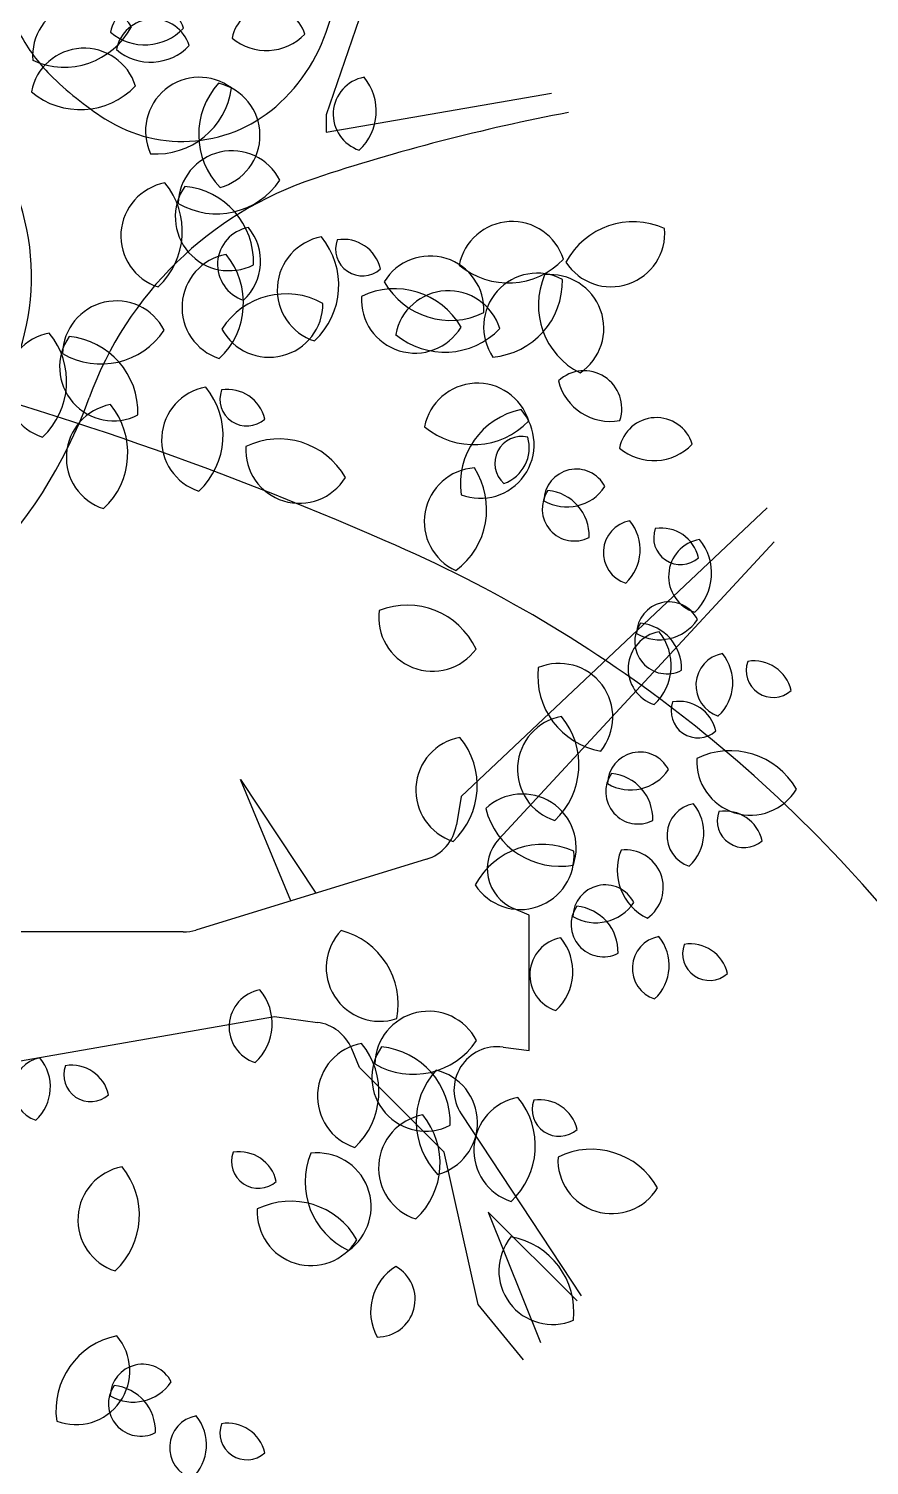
# Model space of a CAD drawing. Header units: millimetres. Extents: x -343543 to 400519, y -115663 to 104219.
# Drawn here: x -314054 to -313495, y 588 to 1543 of the extents above; entities that cross this region are included whole.
import ezdxf

# ---------------------------------------------------------------- set-up
doc = ezdxf.new("R2010")
doc.units = ezdxf.units.MM
doc.layers.get('0').update_dxf_attribs({"color": 231, "lineweight": 0})
doc.layers.add('A-PATT', color=252, linetype='Continuous', lineweight=9)
doc.layers.add('A-SYMBOLS', color=10, linetype='Continuous', lineweight=13)
doc.layers.add('XREF MAT BANG NOI THAT$0$FF-Plants', color=8, linetype='Continuous')
doc.layers.add('XREF MAT BANG TUONG XAY$0$A-PATT', color=8, linetype='Continuous')

# ---------------------------------------------------------------- blocks, each defined once
blk = doc.blocks.new('XREF MAT BANG NOI THAT$0$YLD.Studio-01-168')
at = {"layer": 'XREF MAT BANG NOI THAT$0$FF-Plants', "color": 8}
for p, q in [((-226.12, 198.71), (-165.48, 241.01)), ((-165.48, 241.01), (-70.43, 184.4)), ((-160.04, 202.58), (-201.33, 177.95)), ((-109, 171.32), (-160.04, 202.58)), ((17.68, 202.2), (-12.71, 156.23)), ((52.32, 203.66), (17.68, 202.2)), ((71.25, 181.17), (52.32, 203.66)), ((-243.95, 173.12), (-226.12, 198.71)), ((-70.43, 184.4), (-109, 171.32)), ((-70.43, 184.4), (-32.85, 177.89)), ((136.88, 184.03), (74.55, 165.62)), ((173.35, 167.68), (136.88, 184.03)), ((-212.25, 131.19), (-243.95, 173.12)), ((-201.33, 177.95), (-212.04, 145.41)), ((-32.85, 177.89), (-10.67, 159.54)), ((61.72, 143.71), (71.25, 181.17)), ((-84.62, 142.35), (-109, 171.32)), ((74.55, 165.62), (40.57, 154.46)), ((214.52, 108.65), (173.35, 167.68)), ((40.57, 154.46), (-94.48, 114.58)), ((-10.67, 159.54), (-23.37, 150.34)), ((-12.71, 156.23), (-11.53, 144.08)), ((-212.04, 145.41), (-132.65, 121.39)), ((-23.37, 150.34), (-32.98, 139.89)), ((-11.53, 144.08), (10.93, 129.37)), ((133.75, 152.6), (32.67, 123.88)), ((34.74, 128.95), (61.72, 143.71)), ((199.36, 106.43), (133.75, 152.6)), ((-226.09, 135.61), (-294.04, 113.29)), ((-156.23, 113.3), (-226.09, 135.61)), ((-132.65, 121.39), (-84.62, 142.35)), ((-32.98, 139.89), (-45.99, 128.93)), ((10.93, 129.37), (34.74, 128.95)), ((32.67, 123.88), (-92.26, 99.42)), ((-294.04, 113.29), (-330.04, 63.11)), ((-190.47, 114.49), (-284.82, 82.11)), ((-92.26, 99.42), (-190.47, 114.49)), ((-190.47, 114.49), (-190.47, 114.49)), ((-94.48, 114.58), (-156.23, 113.3)), ((213.03, 44.92), (199.36, 106.43)), ((220.61, 46.03), (214.52, 108.65)), ((-284.82, 82.11), (-300.1, -3.76)), ((-330.04, 63.11), (-334.6, 9.78)), ((243.87, -64.58), (213.03, 44.92)), ((262.04, -25.35), (220.61, 46.03)), ((-334.6, 9.78), (-300.42, -33.24)), ((-345.58, -10.41), (-329.83, 8.93)), ((-300.1, -3.76), (-259.58, -56.69)), ((-358.83, -57.27), (-345.58, -10.41)), ((266.76, -68.03), (262.04, -25.35)), ((-303.23, -35.2), (-336.36, -41.59)), ((-300.42, -33.24), (-244.08, -102.45)), ((-336.36, -41.59), (-339.49, -73.02)), ((-372.09, -104.12), (-358.83, -57.27)), ((-259.58, -56.69), (-161.62, -117.9)), ((175.65, -153.21), (243.87, -64.58)), ((-339.49, -73.02), (-301.65, -109.31)), ((247.56, -148.28), (266.76, -68.03)), ((-331.77, -167.92), (-372.09, -104.12)), ((-244.08, -102.45), (-167.82, -138.95)), ((-301.65, -109.31), (-234.34, -145.94)), ((-161.62, -117.9), (23.07, -117.48)), ((23.07, -117.48), (175.65, -153.21)), ((-167.82, -138.95), (-46.29, -140.13)), ((-46.29, -140.13), (23.01, -159.31)), ((-234.34, -145.94), (-154.95, -169.95)), ((176.47, -202.04), (247.56, -148.28)), ((253.12, -186.19), (246.01, -149.45)), ((23.01, -159.31), (127.89, -186.52)), ((-290, -209.83), (-331.77, -167.92)), ((-154.95, -169.95), (-11.05, -232.55)), ((127.89, -186.52), (176.47, -202.04)), ((246.06, -212), (253.12, -186.19)), ((-217.6, -217.83), (-290, -209.83)), ((-121.35, -230.09), (-217.6, -217.83)), ((201.02, -270.84), (246.06, -212)), ((8.55, -260.66), (-121.35, -230.09)), ((-11.05, -232.55), (139.8, -296.83)), ((131.2, -300.48), (8.55, -260.66)), ((131.2, -300.48), (201.02, -270.84))]:
    blk.add_line(p, q, dxfattribs=at)
blk = doc.blocks.new('XREF MAT BANG NOI THAT$0$YLD.Studio-04-229')
at = {"layer": 'XREF MAT BANG NOI THAT$0$FF-Plants', "color": 8}
for p, q in [((377.94, 518.09), (339.77, 406.86)), ((339.77, 395.34), (489.44, 421.34)), ((339.77, 406.86), (339.77, 395.34)), ((632.71, 145.56), (429.42, -46.25)), ((454.43, -74.64), (637.39, 122.96)), ((316.14, -115.72), (282.87, -34.99)), ((282.87, -34.99), (332.73, -110.63)), ((429.42, -46.25), (426.26, -65.22)), ((406.31, -88.01), (253.18, -135.08)), ((474.52, -125.09), (464.23, -120.68)), ((474.52, -215.19), (474.52, -125.09)), ((244.72, -136.35), (43.06, -136.35)), ((46.12, -237.71), (305.41, -192.66)), ((305.41, -192.66), (333.83, -196.45)), ((361.78, -226.45), (356.66, -214.02)), ((457.25, -212.89), (474.52, -215.19)), ((418.15, -282.76), (361.78, -226.45)), ((429.4, -257.29), (509.17, -378.29)), ((440.7, -384.13), (418.15, -282.76)), ((447.38, -322.65), (506.42, -381.63)), ((447.38, -322.65), (482.05, -409.24)), ((470.82, -420.9), (440.7, -384.13))]:
    blk.add_line(p, q, dxfattribs=at)
for centre, radius, start, end in [((224.69, 507.24), 99.95, 108.17121, 207.8384), ((227.99, 501.4), 118.55, 313.23607, 20.09777), ((180.32, 446.08), 35.72, 32.91056, 184.75006), ((220.96, 457.03), 25, 17.25695, 169.09645), ((301.67, 453.19), 25, 17.25695, 169.09645), ((224.8, 445.51), 25, 17.25695, 169.09645), ((235.54, 512.97), 112.22, 207.8384, 225.02827), ((165.62, 489.19), 50.58, 245.6042, 332.05642), ((219.19, 488.87), 35.41, 229.95059, 316.40281), ((299.9, 485.03), 35.41, 229.95059, 316.40281), ((178.83, 415.46), 35.72, 17.25695, 169.09645), ((223.04, 477.35), 35.41, 229.95059, 316.40281), ((310.52, 588.03), 218.31, 225.02827, 237.33008), ((255.37, 396.12), 35.72, 53.25695, 205.09645), ((369.37, 407.23), 25, 100.31582, 252.15532), ((337.56, 409.32), 35.41, 313.00946, 39.46168), ((176.3, 460.94), 50.58, 229.95059, 316.40281), ((226.6, 431.43), 50.58, 265.95059, 352.40281), ((305.54, 393.81), 50.58, 137.6042, 224.05642), ((259.99, 393.15), 35.72, 284.91056, 76.75006), ((244.03, 484.34), 95.13, 237.33008, 313.23607), ((742.55, -869.91), 1300.98, 100.70873, 108.39164), ((277.12, 347.28), 35.72, 27.03063, 178.87013), ((407.8, 136.89), 239.99, 108.39164, 160.0637), ((266.91, 391.67), 50.58, 239.72427, 326.17649), ((238.97, 326.46), 35.72, 100.31582, 252.15532), ((193.52, 329.45), 50.58, 313.00946, 39.46168), ((275.13, 339), 35.72, 145.28757, 297.12707), ((240.87, 309), 50.58, 357.98121, 84.43343), ((-16.29, 299.29), 160.16, 310.7871, 17.68529), ((463.23, 300.27), 35.72, 17.25695, 169.09645), ((543.73, 285.18), 50.58, 65.6042, 152.05642), ((292.51, 307.4), 25, 100.31582, 252.15532), ((260.69, 309.49), 35.41, 313.00946, 39.46168), ((342.9, 290.57), 35.72, 100.31582, 252.15532), ((297.45, 293.56), 50.58, 313.00946, 39.46168), ((529.03, 328.29), 35.72, 212.91056, 4.75006), ((363.83, 317.71), 17.86, 160.03477, 311.87427), ((351.08, 298.84), 25.29, 12.72841, 99.18063), ((279.6, 278.92), 35.72, 100.31582, 252.15532), ((234.15, 281.91), 50.58, 313.00946, 39.46168), ((408.82, 277.3), 35.72, 356.91056, 148.75006), ((460.71, 345.75), 50.58, 229.95059, 316.40281), ((480.05, 265.89), 35.72, 62.2287, 214.0682), ((446.13, 296.28), 50.58, 274.92234, 1.37456), ((531.34, 280.41), 50.58, 156.66541, 243.11762), ((488.51, 264.92), 35.72, 303.97177, 95.81126), ((313.04, 237.28), 50.58, 61.00946, 147.46168), ((385.34, 240.68), 50.58, 29.6042, 116.05642), ((422.27, 320.82), 50.58, 209.6042, 296.05642), ((420.96, 254.2), 35.72, 17.25695, 169.09645), ((200.26, 247.45), 35.72, 27.03063, 178.87013), ((301.84, 281.43), 35.72, 208.31582, 0.15532), ((398.78, 284.2), 35.72, 176.91056, 328.75006), ((162.1, 226.63), 35.72, 100.31582, 252.15532), ((116.65, 229.62), 50.58, 313.00946, 39.46168), ((198.27, 239.17), 35.72, 145.28757, 297.12707), ((190.05, 291.84), 50.58, 239.72427, 326.17649), ((164, 209.17), 50.58, 357.98121, 84.43343), ((418.43, 299.68), 50.58, 229.95059, 316.40281), ((511.17, 211.73), 25, 341.25695, 133.09645), ((528.46, 238.52), 35.41, 193.95059, 280.40281), ((266.03, 190.75), 35.72, 100.31582, 252.15532), ((220.59, 193.74), 50.58, 313.00946, 39.46168), ((286.97, 217.89), 17.86, 160.03477, 311.87427), ((274.22, 199.02), 25.29, 12.72841, 99.18063), ((440.17, 192.77), 35.72, 17.25695, 169.09645), ((-118.21, 327.68), 319.55, 289.83674, 340.0637), ((202.73, 179.09), 35.72, 100.31582, 252.15532), ((157.28, 182.09), 50.58, 313.00946, 39.46168), ((479.4, 161.41), 50.58, 101.6042, 188.05642), ((442.17, 187.65), 35.72, 248.91056, 40.75006), ((437.65, 238.24), 50.58, 229.95059, 316.40281), ((559.17, 180.59), 25, 17.25695, 169.09645), ((308.47, 140.85), 50.58, 29.6042, 116.05642), ((469.64, 175.27), 17.86, 76.9759, 228.8154), ((449.37, 185.64), 25.29, 289.66954, 16.12176), ((321.92, 184.37), 35.72, 176.91056, 328.75006), ((557.4, 212.42), 35.41, 229.95059, 316.40281), ((440.6, 136.52), 35.72, 93.85169, 245.69119), ((395.77, 144.61), 50.58, 306.54533, 32.99755), ((505.87, 149.95), 21.43, 27.03063, 178.87013), ((504.68, 144.99), 21.43, 145.28757, 297.12707), ((499.75, 176.59), 30.35, 239.72427, 326.17649), ((484.12, 126.98), 30.35, 357.98121, 84.43343), ((545.34, 115.93), 21.43, 100.31582, 252.15532), ((518.07, 117.73), 30.35, 313.00946, 39.46168), ((575.22, 125.74), 17.86, 160.03477, 311.87427), ((562.47, 106.87), 25.29, 12.72841, 99.18063), ((592.28, 100.07), 25, 100.31582, 252.15532), ((560.47, 102.16), 35.41, 313.00946, 39.46168), ((410.35, 72.66), 35.72, 172.31582, 324.15532), ((393.46, 30.36), 50.58, 25.00946, 111.46168), ((567.37, 61.65), 21.43, 27.03063, 178.87013), ((566.17, 56.68), 21.43, 145.28757, 297.12707), ((561.24, 88.28), 30.35, 239.72427, 326.17649), ((545.61, 38.68), 30.35, 357.98121, 84.43343), ((565.38, 38.63), 25, 100.31582, 252.15532), ((533.57, 40.73), 35.41, 313.00946, 39.46168), ((606.83, 27.62), 21.43, 100.31582, 252.15532), ((579.57, 29.42), 30.35, 313.00946, 39.46168), ((530.93, 33.75), 50.58, 173.6042, 260.05642), ((494.48, 6.45), 35.72, 320.91056, 112.75006), ((636.71, 37.43), 17.86, 160.03477, 311.87427), ((623.96, 18.56), 25.29, 12.72841, 99.18063), ((586.75, 10.55), 17.86, 160.03477, 311.87427), ((574, -8.32), 25.29, 12.72841, 99.18063), ((502.51, -28.24), 35.72, 100.31582, 252.15532), ((457.06, -25.25), 50.58, 313.00946, 39.46168), ((434.98, -42.14), 35.72, 100.31582, 252.15532), ((389.53, -39.15), 50.58, 313.00946, 39.46168), ((548.15, -38.18), 21.43, 27.03063, 178.87013), ((608.25, -66.48), 50.58, 29.6042, 116.05642), ((542.03, -11.55), 30.35, 239.72427, 326.17649), ((621.69, -22.96), 35.72, 176.91056, 328.75006), ((546.96, -43.15), 21.43, 145.28757, 297.12707), ((526.4, -61.15), 30.35, 357.98121, 84.43343), ((470.15, -80.37), 35.72, 341.25695, 133.09645), ((494.84, -42.1), 50.58, 193.95059, 280.40281), ((587.62, -72.21), 21.43, 100.31582, 252.15532), ((560.35, -70.41), 30.35, 313.00946, 39.46168), ((617.49, -62.4), 17.86, 160.03477, 311.87427), ((604.74, -81.27), 25.29, 12.72841, 99.18063), ((397.85, -60.48), 28.8, 287.08684, 350.5285), ((475.56, -94.21), 28.8, 137.20298, 246.82188), ((483.45, -128.8), 50.58, 65.6042, 152.05642), ((468.75, -85.69), 35.72, 212.91056, 4.75006), ((568.47, -95.25), 35.41, 157.95059, 244.40281), ((538.74, -106.77), 25, 305.25695, 97.09645), ((525.09, -126.49), 21.43, 27.03063, 178.87013), ((523.9, -131.46), 21.43, 145.28757, 297.12707), ((518.97, -99.86), 30.35, 239.72427, 326.17649), ((503.34, -149.46), 30.35, 357.98121, 84.43343), ((244.72, -107.55), 28.8, 270, 287.08684), ((375.43, -160.01), 35.72, 136.31582, 288.15532), ((336.9, -184.31), 50.58, 349.00946, 75.46168), ((500.04, -164.86), 25, 100.31582, 252.15532), ((468.23, -162.77), 35.41, 313.00946, 39.46168), ((564.56, -160.51), 21.43, 100.31582, 252.15532), ((537.29, -158.72), 30.35, 313.00946, 39.46168), ((594.43, -150.71), 17.86, 160.03477, 311.87427), ((581.68, -169.58), 25.29, 12.72841, 99.18063), ((300.19, -199.42), 25, 100.31582, 252.15532), ((268.38, -197.32), 35.41, 313.00946, 39.46168), ((407.79, -224.81), 35.72, 27.03063, 178.87013), ((330.03, -225), 28.8, 22.40005, 82.41276), ((397.59, -180.42), 50.58, 239.72427, 326.17649), ((369.64, -245.63), 35.72, 100.31582, 252.15532), ((324.19, -242.64), 50.58, 313.00946, 39.46168), ((405.81, -233.09), 35.72, 145.28757, 297.12707), ((371.54, -263.09), 50.58, 357.98121, 84.43343), ((453.45, -241.43), 28.8, 82.41276, 213.39235), ((153.32, -241.14), 21.43, 100.31582, 252.15532), ((126.06, -239.35), 30.35, 313.00946, 39.46168), ((183.2, -231.34), 17.86, 160.03477, 311.87427), ((170.45, -250.21), 25.29, 12.72841, 99.18063), ((450.11, -262.37), 50.58, 137.6042, 224.05642), ((404.57, -263.03), 35.72, 284.91056, 76.75006), ((473.57, -281.51), 35.72, 100.31582, 252.15532), ((428.12, -278.52), 50.58, 313.00946, 39.46168), ((494.51, -254.37), 17.86, 160.03477, 311.87427), ((481.76, -273.24), 25.29, 12.72841, 99.18063), ((410.27, -293.17), 35.72, 100.31582, 252.15532), ((364.82, -290.17), 50.58, 313.00946, 39.46168), ((294.65, -288.93), 17.86, 160.03477, 311.87427), ((281.9, -307.8), 25.29, 12.72841, 99.18063), ((376.33, -302.51), 50.58, 157.95059, 244.40281), ((333.86, -318.97), 35.72, 305.25695, 97.09645), ((529.45, -287.89), 35.72, 176.91056, 328.75006), ((516.01, -331.41), 50.58, 29.6042, 116.05642), ((210.42, -327.72), 35.72, 100.31582, 252.15532), ((164.97, -324.73), 50.58, 313.00946, 39.46168), ((329.6, -322.45), 35.72, 176.91056, 328.75006), ((316.16, -365.96), 50.58, 29.6042, 116.05642), ((490.2, -361.6), 35.72, 140.91056, 292.75006), ((453.75, -388.9), 50.58, 353.6042, 80.05642), ((404.65, -388.79), 35.41, 121.95059, 208.40281), ((373.83, -380.64), 25, 269.25695, 61.09645), ((210.67, -454.42), 50.58, 101.6042, 188.05642), ((173.44, -428.19), 35.72, 248.91056, 40.75006), ((217.63, -445.17), 21.43, 27.03063, 178.87013), ((216.43, -450.14), 21.43, 145.28757, 297.12707), ((211.5, -418.54), 30.35, 239.72427, 326.17649), ((195.87, -468.14), 30.35, 357.98121, 84.43343), ((257.09, -479.19), 21.43, 100.31582, 252.15532), ((229.82, -477.4), 30.35, 313.00946, 39.46168), ((286.97, -469.39), 17.86, 160.03477, 311.87427), ((274.22, -488.26), 25.29, 12.72841, 99.18063)]:
    blk.add_arc(centre, radius, start, end, dxfattribs=at)
blk = doc.blocks.new('XREF MAT BANG NOI THAT')
at = {"color": 8}
for name, p in [('XREF MAT BANG NOI THAT$0$YLD.Studio-04-229', (24367.63, 1078.86)), ('XREF MAT BANG NOI THAT$0$YLD.Studio-01-168', (24273.64, 415.52))]:
    blk.add_blockref(name, p, dxfattribs=at)
blk = doc.blocks.new('01.Xref _MB T1')
at = {"layer": 'XREF MAT BANG TUONG XAY$0$A-PATT', "color": 8}
blk.add_lwpolyline([(25238.24797, 15.00243, 0.087426556), (25265.09208, 504.2891, 0.131902969), (25110.24913, 917.57184, 0.130536949), (24746.58978, 1202.53717, 0.082468327), (24022.4805, 1386.15429, 0.021735377), (23357.86025, 1416.92817, -0.007186396), (22570.54046, 1431.15427, -0.017000948), (22077.28112, 1468.35851, -0.042272716), (21500.01981, 1576.09554, -0.107296615)], format="xyb", dxfattribs=at)
at = {"layer": 'A-PATT', "color": 8}
blk.add_blockref('XREF MAT BANG NOI THAT', (0, 0), dxfattribs=at)

msp = doc.modelspace()

# ---------------------------------------------------------------- block references
at = {"layer": 'A-SYMBOLS'}
msp.add_blockref('01.Xref _MB T1', (-338563.48, 0), dxfattribs=at)

doc.saveas('drawing.dxf')
